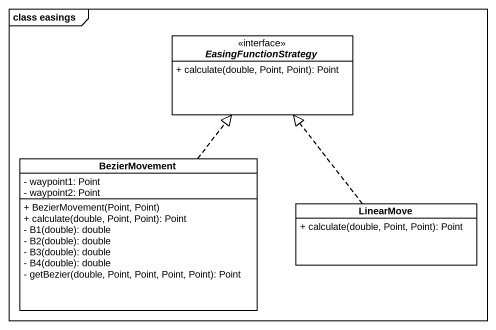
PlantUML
@startuml
mainframe class easings
hide circle
hide empty members
skinparam classAttributeIconSize 0
interface EasingFunctionStrategy <<interface>> {
  + calculate(double, Point, Point): Point
}
class BezierMovement {
  - waypoint1: Point
  - waypoint2: Point
  + BezierMovement(Point, Point)
  + calculate(double, Point, Point): Point
  - B1(double): double
  - B2(double): double
  - B3(double): double
  - B4(double): double
  - getBezier(double, Point, Point, Point, Point): Point
}
class LinearMove {
  + calculate(double, Point, Point): Point
}
BezierMovement .up.|> EasingFunctionStrategy
LinearMove .up.|> EasingFunctionStrategy
@enduml
